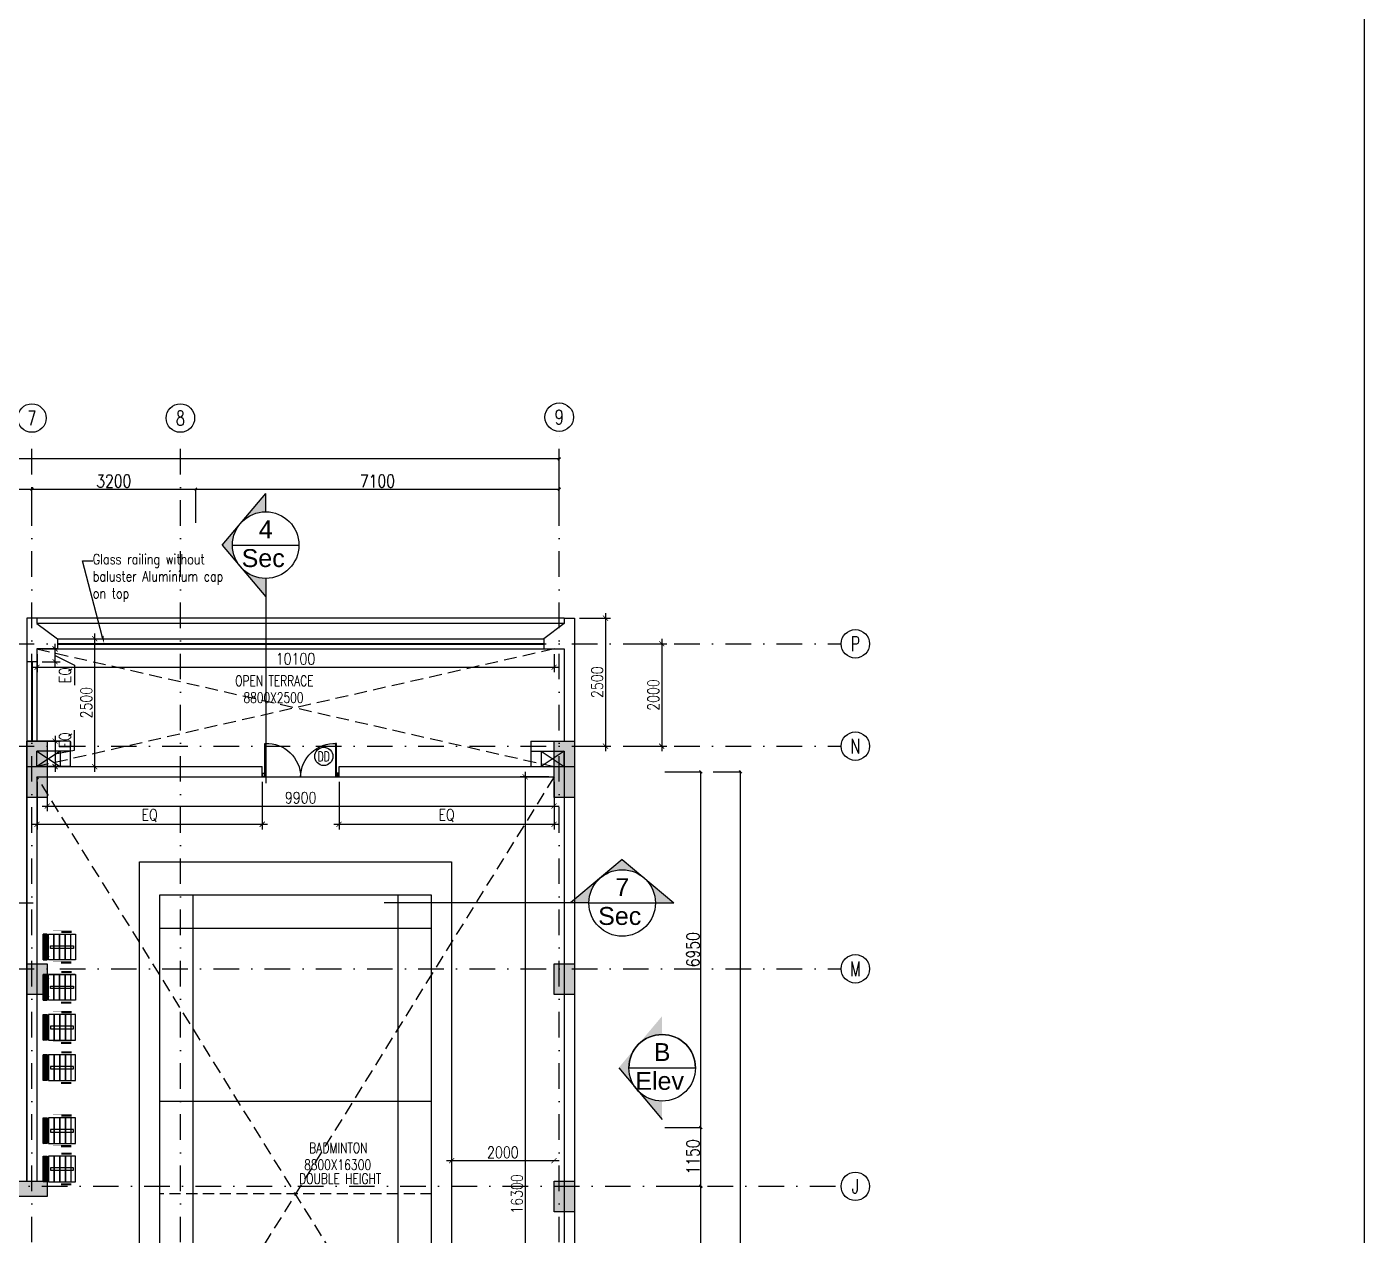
# Model space of a CAD drawing. Extents: x -32840 to 422982, y 280745 to 888746.
# Drawn here: x 238391 to 264518, y 400274 to 423889 of the extents above; entities that cross this region are included whole.
import ezdxf
from ezdxf import colors
from ezdxf.entities.mleader import LeaderData, LeaderLine
from ezdxf.enums import TextEntityAlignment as Align
from ezdxf.math import Vec2, Vec3

# ---------------------------------------------------------------- set-up
doc = ezdxf.new("R2010")
doc.units = 0
doc.header["$LTSCALE"] = 1000
doc.header["$PDMODE"] = 3
for name, pattern in [('ABOVE', [0.4, 0.2, -0.2]), ('CONTINOUS', [0]), ('DASHDOT', [1, 0.5, -0.25, 0, -0.25]), ('HIDDEN', [0.375, 0.25, -0.125]), ('HIDDEN2', [0.1875, 0.125, -0.0625])]:
    doc.linetypes.add(name, pattern=pattern)
doc.layers.get('Defpoints').update_dxf_attribs({"linetype": 'HIDDEN'})
for name, color, linetype in [('A-BALCONY', 2, 'Continuous'), ('a-dim', 3, 'Continuous'), ('A-DOOR', 1, 'Continuous'), ('A-duct', 1, 'Continuous'), ('A-Duct Above', 20, 'HIDDEN2'), ('A-Ele  2', 6, 'Continuous'), ('A-FL-Drop', 3, 'Continuous'), ('A-GRID', 31, 'DASHDOT'), ('A-GRID NO', 40, 'CONTINOUS'), ('A-Rail', 1, 'Continuous'), ('A-RD', 6, 'Continuous'), ('A-Tag LVl', 2, 'Continuous'), ('A-TAG-DW', 2, 'Continuous'), ('A-TXT', 6, 'Continuous'), ('A-WAL', 7, 'Continuous'), ('A-WALL', 7, 'CONTINOUS'), ('a-win', 1, 'Continuous'), ('FURN', 11, 'Continuous'), ('S-RCWALL', 10, 'Continuous'), ('S-RCWALL HATCH', 165, 'Continuous'), ('STR-BEAMS', 6, 'ABOVE')]:
    doc.layers.add(name, color=color, linetype=linetype)
doc.layers.add('A-Dim grid', color=3, linetype='Continuous', transparency=0.5)
doc.layers.add('A-FUR', color=33, linetype='Continuous', plot=False, transparency=0.5)
doc.styles.add('Arial', font='arial.ttf')
doc.styles.add('ROMANS', font='romans.shx', dxfattribs={"width": 0.8})
doc.dimstyles.new('A-Dim Grid', dxfattribs={"dimscale": 100, "dimtxt": 2.5, "dimasz": 0.5, "dimexe": 0, "dimexo": 0, "dimgap": 0.3, "dimtad": 1, "dimdec": 0, "dimlfac": -0.01, "dimzin": 3, "dimdsep": 46, "dimtxsty": 'ROMANS', "dimblk": 'OBLIQUE', "dimcen": 5, "dimclrd": 256, "dimclre": 8, "dimclrt": 4, "dimadec": 0, "dimazin": 0, "dimtfac": 1, "dimtdec": 0, "dimtix": 1, "dimtmove": 1, "dimatfit": 3, "dimfxl": 1, "dimfrac": 2, "dimtolj": 1, "dimtzin": 3, "dimlwd": -1, "dimarcsym": 0})
doc.dimstyles.new('dim-1', dxfattribs={"dimscale": 100, "dimtxt": 2.25, "dimasz": 1, "dimexe": 1, "dimexo": 1, "dimgap": 0.5, "dimtad": 1, "dimdec": 0, "dimzin": 3, "dimdsep": 46, "dimtxsty": 'ROMANS', "dimblk": 'ARCHTICK', "dimcen": 0.0625, "dimdle": 1, "dimclrd": 256, "dimclre": 256, "dimclrt": 6, "dimadec": 0, "dimazin": 0, "dimtfac": 1, "dimtdec": 0, "dimtix": 1, "dimtmove": 1, "dimatfit": 3, "dimfxl": 1, "dimfrac": 2, "dimtolj": 1, "dimtzin": 3, "dimarcsym": 0})

# ---------------------------------------------------------------- blocks, each defined once
blk = doc.blocks.new('A$Cd25b2c89')
for p, q in [((750, 13400), (750, 0)), ((5350, 0), (5350, 13400)), ((6100, 12650), (0, 12650)), ((0, 8780), (6100, 8780)), ((0, 4620), (6100, 4620)), ((0, 750), (6100, 750))]:
    blk.add_line(p, q)
at = {"linetype": 'HIDDEN'}
blk.add_line((6100, 6705), (0, 6705), dxfattribs=at)
for points in [[(-450, 14150), (6550, 14150), (6550, -750), (-450, -750)], [(0, 0), (6100, 0), (6100, 13400), (0, 13400)]]:
    blk.add_lwpolyline(points, close=True)
blk = doc.blocks.new('RD')
at = {"style": 'ROMANS', "width": 0.75}
for tag, p in [('RT', (10.24, 14.08)), ('SZ', (10.24, 2.74))]:
    blk.add_attdef(tag, text='', height=9, dxfattribs=at).set_placement(p, align=Align.CENTER)
blk = doc.blocks.new('1500 DOUBLE GLAZING')
for p, q in [((71, 550), (52, 550)), ((1429, 550), (1448, 550)), ((52, 102), (71, 102)), ((1448, 102), (1429, 102))]:
    blk.add_line(p, q)
at = {"color": 8}
for p, q in [((61, 102), (61, 550)), ((1438, 102), (1438, 550))]:
    blk.add_line(p, q, dxfattribs=at)
for points in [[(52, 650), (71, 650), (71, 2), (52, 2)], [(1448, 650), (1429, 650), (1429, 2), (1448, 2)], [(0, 75), (50, 75), (50, 0), (0, 0)], [(8, 67), (42, 67), (42, 8), (8, 8)], [(1500, 75), (1450, 75), (1450, 0), (1500, 0)], [(1492, 67), (1458, 67), (1458, 8), (1492, 8)]]:
    blk.add_lwpolyline(points, close=True)
for centre in [(52, 0), (1448, 0)]:
    blk.add_circle(centre, 2.5)
for centre, radius, start, end in [((92, -7), 658, 0.6017, 93.477), ((1407, -6), 657, 87.2266, 179.4782)]:
    blk.add_arc(centre, radius, start, end, dxfattribs=at)
at = {"layer": 'A-FL-Drop'}
blk.add_line((1500, 0), (0, 0), dxfattribs=at)
blk = doc.blocks.new('A$C3a6e2320')
at = {"layer": 'FURN'}
for p, q in [((570, 628), (68, 628)), ((570, 626), (68, 626)), ((570, 623), (68, 623)), ((570, 616), (68, 616)), ((570, 605), (68, 605)), ((570, 589), (68, 589)), ((570, 572), (68, 572)), ((1, 266), (38, 266)), ((570, 419), (68, 419)), ((570, 414), (68, 414)), ((570, 310), (68, 310)), ((570, 305), (68, 305)), ((637, 266), (600, 266)), ((1, 238), (38, 238)), ((1, 217), (38, 217)), ((1, 191), (38, 191)), ((1, 171), (38, 171)), ((1, 155), (38, 155)), ((1, 140), (38, 140)), ((1, 125), (38, 125)), ((1, 114), (38, 114)), ((1, 106), (38, 106)), ((1, 99), (38, 99)), ((1, 95), (38, 95)), ((1, 92), (38, 92)), ((1, 90), (38, 90)), ((570, 200), (68, 200)), ((570, 195), (68, 195)), ((637, 238), (600, 238)), ((637, 217), (600, 217)), ((637, 191), (600, 191)), ((637, 171), (600, 171)), ((637, 155), (600, 155)), ((637, 140), (600, 140)), ((637, 125), (600, 125)), ((637, 114), (600, 114)), ((637, 106), (600, 106)), ((637, 99), (600, 99)), ((637, 95), (600, 95)), ((637, 92), (600, 92)), ((637, 90), (600, 90))]:
    blk.add_line(p, q, dxfattribs=at)
for points, const_width in [([(56, 1), (68, 1), (68, 630), (56, 630)], 1), ([(582, 1), (582, 630), (570, 630), (570, 1)], 1), ([(1, 88), (38, 88), (38, 438), (1, 438)], 1.5), ([(38, 413), (56, 413), (56, 401), (38, 401)], 0.5), ([(600, 413), (582, 413), (582, 401), (600, 401)], 0.5), ([(637, 88), (600, 88), (600, 438), (637, 438)], 1.5), ([(38, 113), (56, 113), (56, 126), (38, 126)], 0.5), ([(600, 113), (582, 113), (582, 126), (600, 126)], 0.5)]:
    blk.add_lwpolyline(points, close=True, dxfattribs=dict(at, const_width=const_width))
for points in [[(570, 555), (68, 555), (68, 630), (570, 630)], [(570, 526), (68, 526), (68, 1), (570, 1)], [(344, 488), (294, 488), (294, 38), (344, 38)]]:
    blk.add_lwpolyline(points, close=True, dxfattribs=at)
for points in [[(138, 525, -0.015936), (144, 526)], [(494, 526, -0.007067), (507, 525)]]:
    blk.add_lwpolyline(points, format="xyb", dxfattribs=at)
blk.add_lwpolyline([(570, 89), (68, 89)], dxfattribs=at)
blk = doc.blocks.new('TAG-DOOR-WINOW')
blk.add_circle((0, 0), 2.37)
at = {"color": 6, "style": 'ROMANS', "width": 0.7}
blk.add_attdef('DW', text='', height=2.5, dxfattribs=at).set_placement((0, 0), align=Align.MIDDLE_CENTER)
blk = doc.blocks.new('TAG-SEC-ARROW')
h = blk.add_hatch(color=256)
h.paths.add_polyline_path([(-10.11, 0), (-6.5, 0, -0.2206), (-4.2, 4.96)])
h.paths.add_polyline_path([(0, 8.49), (-4.16, 5, -0.175251), (0, 6.5, -0.175251), (4.16, 5)])
h.paths.add_polyline_path([(4.2, 4.96, -0.2206), (6.5, 0), (10.11, 0)])
for p, q in [((0, 8.49), (-10.11, 0)), ((0, 8.49), (10.11, 0)), ((-6.5, 0), (-10.11, 0)), ((6.5, 0), (46.5, 0))]:
    blk.add_line(p, q)
blk.add_arc((0, 0), 6.5, 0, 180)
blk = doc.blocks.new('TAG-SEC')
blk.add_line((-6.5, 0), (6.5, 0))
blk.add_circle((0, 0), 6.5)
at = {"color": 6, "style": 'Arial'}
blk.add_attdef('88', text='', height=3.5, dxfattribs=at).set_placement((0, 3.08), align=Align.MIDDLE_CENTER)
at = {"color": 6, "style": 'ROMANS', "width": 0.708488}
blk.add_attdef('X8-X-8888', text='', height=1.75, dxfattribs=at).set_placement((-5.58, -2.55), (5.58, -2.55), align=Align.FIT)
blk = doc.blocks.new('A$Ce1edbb18')
at = {"layer": 'A-Tag LVl'}
h = blk.add_hatch(color=256, dxfattribs=at)
h.paths.add_polyline_path([(37112, -96), (37112, 265, -0.2206), (36615, 495)])
h.paths.add_polyline_path([(36263, 915), (36612, 499, -0.175251), (36462, 915, -0.175251), (36612, 1331)])
h.paths.add_polyline_path([(36615, 1335, -0.2206), (37112, 1565), (37112, 1926)])
blk.add_line((36263, 915), (37112, -96), dxfattribs=at)
blk.add_arc((37112, 915), 650, 0, 180, dxfattribs=at)
at = {"layer": 'A-Tag LVl', "xscale": -100.0000000000005, "yscale": 100.0000000000005, "zscale": 100, "rotation": 90}
blk.add_blockref('TAG-SEC-ARROW', (29368, 11129), dxfattribs=at)
at = {"layer": 'A-Tag LVl'}
ref = blk.add_blockref('TAG-SEC', (29368, 11129), dxfattribs=dict(at, xscale=100, yscale=100, zscale=100))
ref.add_attrib('88', '4', dxfattribs={"layer": '0', "color": 6, "height": 350, "style": 'Arial'}).set_placement((29368, 11437), align=Align.MIDDLE_CENTER)
ref.add_attrib('X8-X-8888', 'Sec', dxfattribs={"layer": '0', "color": 6, "height": 350, "rotation": 360, "style": 'Arial'}).set_placement((29319, 10875), align=Align.MIDDLE_CENTER)
at = {"layer": 'A-Tag LVl', "yscale": 100, "zscale": 100}
for p, xscale in [((20176, 4136), 100), ((36332, 4136), -100)]:
    blk.add_blockref('TAG-SEC-ARROW', p, dxfattribs=dict(at, xscale=xscale))
at = {"layer": 'A-Tag LVl'}
ref = blk.add_blockref('TAG-SEC', (36332, 4136), dxfattribs=dict(at, xscale=100, yscale=100, zscale=100))
ref.add_attrib('88', '7', dxfattribs={"layer": '0', "color": 6, "height": 350, "style": 'Arial'}).set_placement((36332, 4445), align=Align.MIDDLE_CENTER)
ref.add_attrib('X8-X-8888', 'Sec', dxfattribs={"layer": '0', "color": 6, "height": 350, "rotation": 360, "style": 'Arial'}).set_placement((36283, 3882), align=Align.MIDDLE_CENTER)
ref = blk.add_blockref('TAG-SEC', (37112, 915), dxfattribs=dict(at, xscale=100, yscale=100, zscale=100))
ref.add_attrib('88', 'B', dxfattribs={"layer": '0', "color": 6, "height": 350, "style": 'Arial'}).set_placement((37112, 1223), align=Align.MIDDLE_CENTER)
ref.add_attrib('X8-X-8888', 'Elev', dxfattribs={"layer": '0', "color": 6, "height": 350, "rotation": 360, "style": 'Arial'}).set_placement((37063, 660), align=Align.MIDDLE_CENTER)
blk = doc.blocks.new('_ArchTick')
at = {"color": 0, "linetype": 'ByBlock', "const_width": 0.15}
blk.add_lwpolyline([(-0.5, -0.5), (0.5, 0.5)], dxfattribs=at)
blk = doc.blocks.new('*D2510')
at = {"layer": 'a-dim', "lineweight": -2, "transparency": 16777216}
for p, q in [((238591, 409131), (238591, 408205)), ((242991, 409131), (242991, 408205)), ((238491, 408305), (243091, 408305))]:
    blk.add_line(p, q, dxfattribs=at)
at = {"layer": 'Defpoints', "color": 0, "transparency": 16777216}
for p in [(238591, 409231), (242991, 409231), (242991, 408305)]:
    blk.add_point(p, dxfattribs=at)
at = {"layer": 'a-dim', "lineweight": -2, "transparency": 16777216, "xscale": 100, "yscale": 100, "zscale": 100, "rotation": 180}
blk.add_blockref('_ArchTick', (238591, 408305), dxfattribs=at)
at = {"layer": 'a-dim', "lineweight": -2, "transparency": 16777216, "xscale": 100, "yscale": 100, "zscale": 100}
blk.add_blockref('_ArchTick', (242991, 408305), dxfattribs=at)
at = {"layer": 'a-dim', "color": 6, "transparency": 16777216, "insert": (240791, 408478), "char_height": 225, "attachment_point": 5, "style": 'ROMANS'}
blk.add_mtext('\\A1;EQ', dxfattribs=at)
blk = doc.blocks.new('*D2511')
at = {"layer": 'a-dim', "lineweight": -2, "transparency": 16777216}
for p, q in [((244491, 409131), (244491, 408205)), ((248691, 409131), (248691, 408205)), ((244391, 408305), (248791, 408305))]:
    blk.add_line(p, q, dxfattribs=at)
at = {"layer": 'Defpoints', "color": 0, "transparency": 16777216}
for p in [(244491, 409231), (248691, 409231), (248691, 408305)]:
    blk.add_point(p, dxfattribs=at)
at = {"layer": 'a-dim', "lineweight": -2, "transparency": 16777216, "xscale": 100, "yscale": 100, "zscale": 100, "rotation": 180}
blk.add_blockref('_ArchTick', (244491, 408305), dxfattribs=at)
at = {"layer": 'a-dim', "lineweight": -2, "transparency": 16777216, "xscale": 100, "yscale": 100, "zscale": 100}
blk.add_blockref('_ArchTick', (248691, 408305), dxfattribs=at)
at = {"layer": 'a-dim', "color": 6, "transparency": 16777216, "insert": (246591, 408478), "char_height": 225, "attachment_point": 5, "style": 'ROMANS'}
blk.add_mtext('\\A1;EQ', dxfattribs=at)
blk = doc.blocks.new('*D2512')
at = {"layer": 'a-dim', "lineweight": -2, "transparency": 16777216}
for p, q in [((239716, 412031), (239716, 409331)), ((239091, 411931), (239816, 411931)), ((238691, 409431), (239816, 409431))]:
    blk.add_line(p, q, dxfattribs=at)
at = {"layer": 'Defpoints', "color": 0, "transparency": 16777216}
for p in [(238991, 411931), (238591, 409431), (239716, 409431)]:
    blk.add_point(p, dxfattribs=at)
at = {"layer": 'a-dim', "lineweight": -2, "transparency": 16777216, "xscale": 100, "yscale": 100, "zscale": 100}
for p, rotation in [((239716, 411931), 90), ((239716, 409431), 270)]:
    blk.add_blockref('_ArchTick', p, dxfattribs=dict(at, rotation=rotation))
at = {"layer": 'a-dim', "color": 6, "transparency": 16777216, "insert": (239553, 410681), "char_height": 225, "attachment_point": 5, "rotation": 90, "style": 'ROMANS'}
blk.add_mtext('\\A1;2500', dxfattribs=at)
blk = doc.blocks.new('*D2513')
at = {"layer": 'a-dim', "lineweight": -2, "transparency": 16777216}
for p, q in [((238591, 411631), (238591, 411274)), ((248691, 411631), (248691, 411274)), ((238491, 411374), (248791, 411374))]:
    blk.add_line(p, q, dxfattribs=at)
at = {"layer": 'Defpoints', "color": 0, "transparency": 16777216}
for p in [(238591, 411731), (248691, 411731), (248691, 411374)]:
    blk.add_point(p, dxfattribs=at)
at = {"layer": 'a-dim', "lineweight": -2, "transparency": 16777216, "xscale": 100, "yscale": 100, "zscale": 100, "rotation": 180}
blk.add_blockref('_ArchTick', (238591, 411374), dxfattribs=at)
at = {"layer": 'a-dim', "lineweight": -2, "transparency": 16777216, "xscale": 100, "yscale": 100, "zscale": 100}
blk.add_blockref('_ArchTick', (248691, 411374), dxfattribs=at)
at = {"layer": 'a-dim', "color": 6, "transparency": 16777216, "insert": (243641, 411537), "char_height": 225, "attachment_point": 5, "style": 'ROMANS'}
blk.add_mtext('\\A1;10100', dxfattribs=at)
blk = doc.blocks.new('*D2514')
at = {"layer": 'a-dim', "lineweight": -2, "transparency": 16777216}
for p, q in [((248591, 409231), (248027, 409231)), ((248127, 409331), (248127, 392831)), ((248591, 392931), (248027, 392931))]:
    blk.add_line(p, q, dxfattribs=at)
at = {"layer": 'Defpoints', "color": 0, "transparency": 16777216}
for p in [(248691, 409231), (248127, 392931), (248691, 392931)]:
    blk.add_point(p, dxfattribs=at)
at = {"layer": 'a-dim', "lineweight": -2, "transparency": 16777216, "xscale": 100, "yscale": 100, "zscale": 100}
for p, rotation in [((248127, 409231), 90), ((248127, 392931), 270)]:
    blk.add_blockref('_ArchTick', p, dxfattribs=dict(at, rotation=rotation))
at = {"layer": 'a-dim', "color": 6, "transparency": 16777216, "insert": (247965, 401081), "char_height": 225, "attachment_point": 5, "rotation": 90, "style": 'ROMANS'}
blk.add_mtext('\\A1;16300', dxfattribs=at)
blk = doc.blocks.new('*D2518')
at = {"layer": 'a-dim', "lineweight": -2, "transparency": 16777216}
for p, q in [((238945, 411381), (238945, 411831)), ((238691, 411731), (239045, 411731)), ((238945, 411606), (239322, 411413)), ((238691, 411481), (239045, 411481)), ((239322, 411413), (239322, 411022))]:
    blk.add_line(p, q, dxfattribs=at)
at = {"layer": 'Defpoints', "color": 0, "transparency": 16777216}
for p in [(238591, 411731), (238945, 411731), (238591, 411481)]:
    blk.add_point(p, dxfattribs=at)
at = {"layer": 'a-dim', "lineweight": -2, "transparency": 16777216, "xscale": 100, "yscale": 100, "zscale": 100}
for p, rotation in [((238945, 411731), 90), ((238945, 411481), 270)]:
    blk.add_blockref('_ArchTick', p, dxfattribs=dict(at, rotation=rotation))
at = {"layer": 'a-dim', "color": 6, "transparency": 16777216, "insert": (239149, 411217), "char_height": 225, "attachment_point": 5, "rotation": 90, "style": 'ROMANS'}
blk.add_mtext('\\A1;EQ', dxfattribs=at)
blk = doc.blocks.new('*D2519')
at = {"layer": 'a-dim', "lineweight": -2, "transparency": 16777216}
for p, q in [((238945, 410031), (238945, 409331)), ((239322, 409750), (239322, 410141)), ((238691, 409931), (239045, 409931)), ((238945, 409681), (239322, 409750)), ((238691, 409431), (239045, 409431))]:
    blk.add_line(p, q, dxfattribs=at)
at = {"layer": 'Defpoints', "color": 0, "transparency": 16777216}
for p in [(238591, 409931), (238591, 409431), (238945, 409431)]:
    blk.add_point(p, dxfattribs=at)
at = {"layer": 'a-dim', "lineweight": -2, "transparency": 16777216, "xscale": 100, "yscale": 100, "zscale": 100}
for p, rotation in [((238945, 409931), 90), ((238945, 409431), 270)]:
    blk.add_blockref('_ArchTick', p, dxfattribs=dict(at, rotation=rotation))
at = {"layer": 'a-dim', "color": 6, "transparency": 16777216, "insert": (239149, 409945), "char_height": 225, "attachment_point": 5, "rotation": 90, "style": 'ROMANS'}
blk.add_mtext('\\A1;EQ', dxfattribs=at)
blk = doc.blocks.new('_Oblique')
at = {"color": 0, "linetype": 'ByBlock', "lineweight": -2}
blk.add_line((-0.5, -0.5), (0.5, 0.5), dxfattribs=at)
at = {"color": 0, "linetype": 'ByBlock'}
blk.add_line((-0.5, -0.5), (0.5, 0.5), dxfattribs=at)
blk = doc.blocks.new('*D2692')
at = {"layer": 'A-Dim grid', "color": 8, "lineweight": -2, "transparency": 16777216}
for p, q in [((250856, 401231), (251560, 401231)), ((250856, 395431), (251560, 395431))]:
    blk.add_line(p, q, dxfattribs=at)
at = {"layer": 'A-Dim grid', "transparency": 16777216}
blk.add_line((251560, 395431), (251560, 401231), dxfattribs=at)
at = {"layer": 'Defpoints', "color": 0, "transparency": 16777216}
for p in [(250856, 401231), (251560, 401231), (250856, 395431)]:
    blk.add_point(p, dxfattribs=at)
at = {"layer": 'A-Dim grid', "transparency": 16777216, "xscale": 50, "yscale": 50, "zscale": 50}
for p, rotation in [((251560, 401231), 90), ((251560, 395431), 270)]:
    blk.add_blockref('_Oblique', p, dxfattribs=dict(at, rotation=rotation))
at = {"layer": 'A-Dim grid', "color": 4, "transparency": 16777216, "insert": (251405, 398331), "char_height": 250, "attachment_point": 5, "rotation": 90, "style": 'ROMANS'}
blk.add_mtext('\\A1;5800', dxfattribs=at)
blk = doc.blocks.new('*D2693')
at = {"layer": 'A-Dim grid', "color": 8, "lineweight": -2, "transparency": 16777216}
for p, q in [((250856, 409331), (251560, 409331)), ((250856, 402381), (251560, 402381))]:
    blk.add_line(p, q, dxfattribs=at)
at = {"layer": 'A-Dim grid', "transparency": 16777216}
blk.add_line((251560, 402381), (251560, 409331), dxfattribs=at)
at = {"layer": 'Defpoints', "color": 0, "transparency": 16777216}
for p in [(250856, 409331), (251560, 409331), (250856, 402381)]:
    blk.add_point(p, dxfattribs=at)
at = {"layer": 'A-Dim grid', "transparency": 16777216, "xscale": 50, "yscale": 50, "zscale": 50}
for p, rotation in [((251560, 409331), 90), ((251560, 402381), 270)]:
    blk.add_blockref('_Oblique', p, dxfattribs=dict(at, rotation=rotation))
at = {"layer": 'A-Dim grid', "color": 4, "transparency": 16777216, "insert": (251405, 405856), "char_height": 250, "attachment_point": 5, "rotation": 90, "style": 'ROMANS'}
blk.add_mtext('\\A1;6950', dxfattribs=at)
blk = doc.blocks.new('*D2694')
at = {"layer": 'A-Dim grid', "color": 8, "lineweight": -2, "transparency": 16777216}
for p, q in [((251798, 409331), (252336, 409331)), ((251567, 388731), (252336, 388731))]:
    blk.add_line(p, q, dxfattribs=at)
at = {"layer": 'A-Dim grid', "transparency": 16777216}
blk.add_line((252336, 388731), (252336, 409331), dxfattribs=at)
at = {"layer": 'Defpoints', "color": 0, "transparency": 16777216}
for p in [(251798, 409331), (252336, 409331), (251567, 388731)]:
    blk.add_point(p, dxfattribs=at)
at = {"layer": 'A-Dim grid', "transparency": 16777216, "xscale": 50, "yscale": 50, "zscale": 50}
for p, rotation in [((252336, 409331), 90), ((252336, 388731), 270)]:
    blk.add_blockref('_Oblique', p, dxfattribs=dict(at, rotation=rotation))
at = {"layer": 'A-Dim grid', "color": 4, "transparency": 16777216, "insert": (252181, 399031), "char_height": 250, "attachment_point": 5, "rotation": 90, "style": 'ROMANS'}
blk.add_mtext('\\A1;20600', dxfattribs=at)
blk = doc.blocks.new('*D2705')
at = {"layer": 'A-Dim grid', "color": 8, "lineweight": -2, "transparency": 16777216}
for p, q in [((232491, 414192), (232491, 414856)), ((238491, 414192), (238491, 414856))]:
    blk.add_line(p, q, dxfattribs=at)
at = {"layer": 'A-Dim grid', "transparency": 16777216}
blk.add_line((232491, 414856), (238491, 414856), dxfattribs=at)
at = {"layer": 'Defpoints', "color": 0, "transparency": 16777216}
for p in [(238491, 414856), (232491, 414192), (238491, 414192)]:
    blk.add_point(p, dxfattribs=at)
at = {"layer": 'A-Dim grid', "transparency": 16777216, "xscale": 50, "yscale": 50, "zscale": 50, "rotation": 180}
blk.add_blockref('_Oblique', (232491, 414856), dxfattribs=at)
at = {"layer": 'A-Dim grid', "transparency": 16777216, "xscale": 50, "yscale": 50, "zscale": 50}
blk.add_blockref('_Oblique', (238491, 414856), dxfattribs=at)
at = {"layer": 'A-Dim grid', "color": 4, "transparency": 16777216, "insert": (235491, 415011), "char_height": 250, "attachment_point": 5, "style": 'ROMANS'}
blk.add_mtext('\\A1;6000', dxfattribs=at)
blk = doc.blocks.new('*D2706')
at = {"layer": 'A-Dim grid', "color": 8, "lineweight": -2, "transparency": 16777216}
for p, q in [((238491, 414192), (238491, 414856)), ((241691, 414192), (241691, 414856))]:
    blk.add_line(p, q, dxfattribs=at)
at = {"layer": 'A-Dim grid', "transparency": 16777216}
blk.add_line((238491, 414856), (241691, 414856), dxfattribs=at)
at = {"layer": 'Defpoints', "color": 0, "transparency": 16777216}
for p in [(241691, 414856), (238491, 414192), (241691, 414192)]:
    blk.add_point(p, dxfattribs=at)
at = {"layer": 'A-Dim grid', "transparency": 16777216, "xscale": 50, "yscale": 50, "zscale": 50, "rotation": 180}
blk.add_blockref('_Oblique', (238491, 414856), dxfattribs=at)
at = {"layer": 'A-Dim grid', "transparency": 16777216, "xscale": 50, "yscale": 50, "zscale": 50}
blk.add_blockref('_Oblique', (241691, 414856), dxfattribs=at)
at = {"layer": 'A-Dim grid', "color": 4, "transparency": 16777216, "insert": (240091, 415011), "char_height": 250, "attachment_point": 5, "style": 'ROMANS'}
blk.add_mtext('\\A1;3200', dxfattribs=at)
blk = doc.blocks.new('*D2707')
at = {"layer": 'A-Dim grid', "color": 8, "lineweight": -2, "transparency": 16777216}
for p, q in [((213791, 414784), (213791, 415449)), ((248791, 414784), (248791, 415449))]:
    blk.add_line(p, q, dxfattribs=at)
at = {"layer": 'A-Dim grid', "transparency": 16777216}
blk.add_line((213791, 415449), (248791, 415449), dxfattribs=at)
at = {"layer": 'Defpoints', "color": 0, "transparency": 16777216}
for p in [(248791, 415449), (213791, 414784), (248791, 414784)]:
    blk.add_point(p, dxfattribs=at)
at = {"layer": 'A-Dim grid', "transparency": 16777216, "xscale": 50, "yscale": 50, "zscale": 50, "rotation": 180}
blk.add_blockref('_Oblique', (213791, 415449), dxfattribs=at)
at = {"layer": 'A-Dim grid', "transparency": 16777216, "xscale": 50, "yscale": 50, "zscale": 50}
blk.add_blockref('_Oblique', (248791, 415449), dxfattribs=at)
at = {"layer": 'A-Dim grid', "color": 4, "transparency": 16777216, "insert": (231291, 415604), "char_height": 250, "attachment_point": 5, "style": 'ROMANS'}
blk.add_mtext('\\A1;35000', dxfattribs=at)
blk = doc.blocks.new('*D2576')
at = {"layer": 'A-Dim grid', "color": 8, "lineweight": -2, "transparency": 16777216}
for p, q in [((241691, 414192), (241691, 414856)), ((248791, 414191), (248791, 414856))]:
    blk.add_line(p, q, dxfattribs=at)
at = {"layer": 'A-Dim grid', "transparency": 16777216}
blk.add_line((241691, 414856), (248791, 414856), dxfattribs=at)
at = {"layer": 'Defpoints', "color": 0, "transparency": 16777216}
for p in [(248791, 414856), (241691, 414192), (248791, 414191)]:
    blk.add_point(p, dxfattribs=at)
at = {"layer": 'A-Dim grid', "transparency": 16777216, "xscale": 50, "yscale": 50, "zscale": 50, "rotation": 180}
blk.add_blockref('_Oblique', (241691, 414856), dxfattribs=at)
at = {"layer": 'A-Dim grid', "transparency": 16777216, "xscale": 50, "yscale": 50, "zscale": 50}
blk.add_blockref('_Oblique', (248791, 414856), dxfattribs=at)
at = {"layer": 'A-Dim grid', "color": 4, "transparency": 16777216, "insert": (245241, 415011), "char_height": 250, "attachment_point": 5, "style": 'ROMANS'}
blk.add_mtext('\\A1;7100', dxfattribs=at)
blk = doc.blocks.new('*D2577')
at = {"layer": 'A-Dim grid', "color": 8, "lineweight": -2, "transparency": 16777216}
for p, q in [((250856, 402381), (251560, 402381)), ((250856, 401231), (251560, 401231))]:
    blk.add_line(p, q, dxfattribs=at)
at = {"layer": 'A-Dim grid', "transparency": 16777216}
blk.add_line((251560, 401231), (251560, 402381), dxfattribs=at)
at = {"layer": 'Defpoints', "color": 0, "transparency": 16777216}
for p in [(250856, 402381), (251560, 402381), (250856, 401231)]:
    blk.add_point(p, dxfattribs=at)
at = {"layer": 'A-Dim grid', "transparency": 16777216, "xscale": 50, "yscale": 50, "zscale": 50}
for p, rotation in [((251560, 402381), 90), ((251560, 401231), 270)]:
    blk.add_blockref('_Oblique', p, dxfattribs=dict(at, rotation=rotation))
at = {"layer": 'A-Dim grid', "color": 4, "transparency": 16777216, "insert": (251405, 401806), "char_height": 250, "attachment_point": 5, "rotation": 90, "style": 'ROMANS'}
blk.add_mtext('\\A1;1150', dxfattribs=at)
blk = doc.blocks.new('*D2728')
at = {"layer": 'a-dim', "lineweight": -2, "transparency": 16777216}
blk.add_line((248791, 401731), (246591, 401731), dxfattribs=at)
at = {"layer": 'Defpoints', "color": 0, "transparency": 16777216}
for p in [(246691, 401731), (246691, 401731), (248691, 401731)]:
    blk.add_point(p, dxfattribs=at)
at = {"layer": 'a-dim', "lineweight": -2, "transparency": 16777216, "xscale": 100, "yscale": 100, "zscale": 100}
for p, rotation in [((246691, 401731), 179.9999999999316), ((248691, 401731), 359.9999999999316)]:
    blk.add_blockref('_ArchTick', p, dxfattribs=dict(at, rotation=rotation))
at = {"layer": 'a-dim', "color": 6, "transparency": 16777216, "insert": (247691, 401894), "char_height": 225, "attachment_point": 5, "style": 'ROMANS'}
blk.add_mtext('\\A1;2000', dxfattribs=at)
blk = doc.blocks.new('*D2714')
at = {"layer": 'a-dim', "lineweight": -2, "transparency": 16777216}
for p, q in [((238791, 409006), (238791, 408561)), ((248691, 409006), (248691, 408561)), ((238691, 408661), (248791, 408661))]:
    blk.add_line(p, q, dxfattribs=at)
at = {"layer": 'Defpoints', "color": 0, "transparency": 16777216}
for p in [(238791, 409106), (248691, 409106), (248691, 408661)]:
    blk.add_point(p, dxfattribs=at)
at = {"layer": 'a-dim', "lineweight": -2, "transparency": 16777216, "xscale": 100, "yscale": 100, "zscale": 100, "rotation": 180}
blk.add_blockref('_ArchTick', (238791, 408661), dxfattribs=at)
at = {"layer": 'a-dim', "lineweight": -2, "transparency": 16777216, "xscale": 100, "yscale": 100, "zscale": 100}
blk.add_blockref('_ArchTick', (248691, 408661), dxfattribs=at)
at = {"layer": 'a-dim', "color": 6, "transparency": 16777216, "insert": (243741, 408823), "char_height": 225, "attachment_point": 5, "style": 'ROMANS'}
blk.add_mtext('\\A1;9900', dxfattribs=at)
blk = doc.blocks.new('Tag-Stair-No')
blk.add_circle((0, 0), 1.37)
at = {"color": 6, "style": 'ROMANS', "width": 0.7}
blk.add_attdef('SN', text='', height=1.4, dxfattribs=at).set_placement((0, 0), align=Align.MIDDLE)
blk = doc.blocks.new('GR')
at = {"layer": 'A-GRID'}
for p, q in [((241068, 436985), (241068, 465812)), ((243969, 436985), (243969, 465812)), ((251369, 436985), (251369, 465830)), ((213612, 461680), (256876, 461680)), ((213612, 459680), (256876, 459680)), ((213612, 455330), (256876, 455330)), ((214260, 451080), (256876, 451080))]:
    blk.add_line(p, q, dxfattribs=at)
at = {"layer": 'A-GRID NO', "xscale": 203.2, "yscale": 203.2, "zscale": 203.2}
for p, values in [((251369, 466109), {'SN': '9'}), ((241068, 466091), {'SN': '7'}), ((243969, 466091), {'SN': '8'}), ((257154, 461680), {'SN': 'P'}), ((257154, 459680), {'SN': 'N'}), ((257154, 455330), {'SN': 'M'}), ((257154, 451080), {'SN': 'J'})]:
    blk.add_blockref('Tag-Stair-No', p, dxfattribs=at).add_auto_attribs(values)
blk = doc.blocks.new('A$C18a4869f')
at = {"layer": 'S-RCWALL HATCH'}
for points in [[(24700, 7300), (25100, 7300), (25100, 6200), (24700, 6200)], [(35000, 7300), (35400, 7300), (35400, 6200), (35000, 6200)], [(24700, 2350), (25100, 2350), (25100, 2950), (24700, 2950)], [(35000, 2350), (35400, 2350), (35400, 2950), (35000, 2950)], [(24500, -1300), (24500, -1600), (25100, -1600), (25100, -1300)], [(35000, -1900), (35400, -1900), (35400, -1300), (35000, -1300)]]:
    blk.add_hatch(color=253, dxfattribs=at).paths.add_polyline_path(points)
at = {"layer": 'S-RCWALL'}
for points in [[(24700, 7300), (25100, 7300), (25100, 6200), (24700, 6200)], [(35000, 7300), (35400, 7300), (35400, 6200), (35000, 6200)], [(24700, 2950), (25100, 2950), (25100, 2350), (24700, 2350)], [(35000, 2950), (35400, 2950), (35400, 2350), (35000, 2350)], [(25100, -1300), (25100, -1600), (24500, -1600), (24500, -1300)], [(35000, -1300), (35400, -1300), (35400, -1900), (35000, -1900)]]:
    blk.add_lwpolyline(points, close=True, dxfattribs=at)
blk = doc.blocks.new('*D2732')
at = {"layer": 'A-Dim grid', "lineweight": -2, "transparency": 16777216}
for p, q in [((249191, 412331), (249796, 412331)), ((249696, 412431), (249696, 409731)), ((249191, 409831), (249796, 409831))]:
    blk.add_line(p, q, dxfattribs=at)
at = {"layer": 'Defpoints', "color": 0, "transparency": 16777216}
for p in [(249091, 412331), (249091, 409831), (249696, 409831)]:
    blk.add_point(p, dxfattribs=at)
at = {"layer": 'A-Dim grid', "lineweight": -2, "transparency": 16777216, "xscale": 100, "yscale": 100, "zscale": 100}
for p, rotation in [((249696, 412331), 90), ((249696, 409831), 270)]:
    blk.add_blockref('_ArchTick', p, dxfattribs=dict(at, rotation=rotation))
at = {"layer": 'A-Dim grid', "color": 6, "transparency": 16777216, "insert": (249533, 411081), "char_height": 225, "attachment_point": 5, "rotation": 90, "style": 'ROMANS'}
blk.add_mtext('\\A1;2500', dxfattribs=at)
blk = doc.blocks.new('*D2733')
at = {"layer": 'A-Dim grid', "lineweight": -2, "transparency": 16777216}
for p, q in [((250248, 411831), (250894, 411831)), ((250794, 411931), (250794, 409731)), ((250248, 409831), (250894, 409831))]:
    blk.add_line(p, q, dxfattribs=at)
at = {"layer": 'Defpoints', "color": 0, "transparency": 16777216}
for p in [(250148, 411831), (250148, 409831), (250794, 409831)]:
    blk.add_point(p, dxfattribs=at)
at = {"layer": 'A-Dim grid', "lineweight": -2, "transparency": 16777216, "xscale": 100, "yscale": 100, "zscale": 100}
for p, rotation in [((250794, 411831), 90), ((250794, 409831), 270)]:
    blk.add_blockref('_ArchTick', p, dxfattribs=dict(at, rotation=rotation))
at = {"layer": 'A-Dim grid', "color": 6, "transparency": 16777216, "insert": (250632, 410831), "char_height": 225, "attachment_point": 5, "rotation": 90, "style": 'ROMANS'}
blk.add_mtext('\\A1;2000', dxfattribs=at)

msp = doc.modelspace()

# ---------------------------------------------------------------- linework, layer by layer
msp.add_lwpolyline([(195156.7, 475642.7), (264517.8, 475642.7), (264517.8, 280745.5), (195156.7, 280745.5)], close=True)
at = {"layer": 'A-BALCONY'}
for p, q in [((238990.6, 411931.2), (248490.6, 411931)), ((238990.6, 411731.2), (248690.6, 411731)), ((238390.6, 411481.2), (238390.6, 409931.2)), ((238590.6, 411481.2), (238590.6, 409931.2))]:
    msp.add_line(p, q, dxfattribs=at)
at = {"layer": 'A-duct', "ltscale": 2}
for p, q in [((239040.6, 409731.2), (238590.6, 409431.2)), ((238590.6, 409731.2), (239040.6, 409431.2)), ((239040.6, 409731.2), (239040.6, 409431.2)), ((239240.6, 409731.2), (239240.6, 409431.2)), ((248240.6, 409731), (248240.6, 409431)), ((248440.6, 409731), (248440.6, 409431)), ((248440.6, 409731), (248890.6, 409431)), ((248890.6, 409731), (248440.6, 409431))]:
    msp.add_line(p, q, dxfattribs=at)
at = {"layer": 'A-Duct Above', "ltscale": 2}
for p, q in [((238590.6, 411731.2), (248690.6, 409431)), ((248690.6, 411731), (238590.6, 409431.2)), ((248690.6, 392931), (238590.6, 409231.2)), ((248690.6, 409231), (238590.6, 392931.2))]:
    msp.add_line(p, q, dxfattribs=at)
at = {"layer": 'A-Ele  2'}
for p, q in [((248890.6, 412331), (238590.6, 412331.2)), ((248890.6, 412231), (238590.6, 412231.2))]:
    msp.add_line(p, q, dxfattribs=at)
at = {"layer": 'A-Rail'}
for p, q in [((238990.6, 411837.2), (248490.6, 411837)), ((238990.6, 411825.2), (248490.6, 411825)), ((238484.6, 411481.2), (238484.6, 409931.2)), ((238496.6, 411481.2), (238496.6, 409931.2))]:
    msp.add_line(p, q, dxfattribs=at)
at = {"layer": 'A-WALL'}
for p, q in [((238390.6, 412331.2), (238390.6, 411481.2)), ((238590.6, 412331.2), (238390.6, 412331.2)), ((238590.6, 412331.2), (238590.6, 412231.2)), ((248890.6, 412331), (249090.6, 412331)), ((248890.6, 412331), (248890.6, 412231)), ((249090.6, 412331), (249090.6, 409431)), ((238590.6, 412231.2), (238990.6, 411931.2)), ((248890.6, 412231), (248490.6, 411931)), ((238990.6, 411931.2), (238990.6, 411731.2)), ((248490.6, 411931), (248490.6, 411731)), ((238590.6, 411731.2), (238590.6, 411481.2)), ((238990.6, 411731.2), (238590.6, 411731.2)), ((248490.6, 411731), (248890.6, 411731)), ((248890.6, 411731), (248890.6, 409931)), ((238590.6, 411481.2), (238390.6, 411481.2)), ((238390.6, 409931.2), (238390.6, 401331.2)), ((238590.6, 409931.2), (238390.6, 409931.2)), ((239240.6, 409931.2), (238590.6, 409931.2)), ((238590.6, 409431.2), (238590.6, 409731.2)), ((239240.6, 409731.2), (238590.6, 409731.2)), ((239240.6, 409931.2), (239240.6, 409731.2)), ((248240.6, 409931), (248240.6, 409731)), ((248240.6, 409931), (248890.6, 409931)), ((248240.6, 409731), (248890.6, 409731)), ((248890.6, 409731), (248890.6, 409431)), ((248890.6, 409431), (248890.6, 409731)), ((238590.6, 409431.2), (242990.6, 409431.2)), ((239240.6, 409431.2), (238590.6, 409431.2)), ((242990.6, 409231.2), (242990.6, 409431.2)), ((244490.6, 409431.2), (248690.6, 409431)), ((244490.6, 409231.2), (244490.6, 409431.2)), ((248240.6, 409431), (248890.6, 409431)), ((238590.6, 409231.2), (238590.6, 401331.2)), ((238590.6, 409231.2), (242990.6, 409231.2)), ((244490.6, 409231.2), (248690.6, 409231)), ((248890.6, 409231), (248890.6, 392931)), ((235290.6, 401331.2), (238390.6, 401331.2))]:
    msp.add_line(p, q, dxfattribs=at)
at = {"layer": 'A-WALL', "flags": 128}
for points in [[(213690.6, 402631.2), (222890.6, 402631.2), (222890.6, 401331.2), (238390.6, 401331.2), (238390.6, 409431.2), (242990.6, 409431.2)], [(244490.6, 409431.2), (249090.6, 409431), (249090.6, 392731), (243290.6, 392731.2), (243290.6, 392731.2), (241590.6, 392731.2), (241590.6, 392731.2), (238590.6, 392731.2), (238590.6, 389431.2), (238690.6, 389431.2), (238690.6, 388431.2), (237990.6, 388431.2), (237990.6, 388831.2), (226490.6, 388831.2), (226490.6, 388431.2), (225790.6, 388431.2), (225790.6, 389431.2), (219790.6, 389431.2), (219790.6, 389431.2), (218590.6, 389431.2), (218590.6, 389431.2), (213690.6, 389431.2), (213690.6, 402631.2)]]:
    msp.add_lwpolyline(points, dxfattribs=at)
at = {"layer": 'a-win'}
for p, q in [((238390.6, 409431.2), (238390.6, 409231.2)), ((248890.6, 409431), (248890.6, 409231))]:
    msp.add_line(p, q, dxfattribs=at)

# ---------------------------------------------------------------- block references
msp.add_blockref('A$Ce1edbb18', (213690.6, 402631.2))
at = {"layer": 'A-DOOR', "xscale": -1}
msp.add_blockref('1500 DOUBLE GLAZING', (244490.6, 409231.2), dxfattribs=at)
at = {"layer": 'A-FUR', "xscale": 0.8714285714285637, "yscale": 0.8714285714285637, "zscale": 0.8714285714285637}
msp.add_blockref('A$Cd25b2c89', (240982.8, 395242.6), dxfattribs=at)
at = {"layer": 'A-GRID NO'}
msp.add_blockref('GR', (-2577.2, -49849.1), dxfattribs=at)
at = {"layer": 'A-RD'}
ref = msp.add_blockref('RD', (242870.9, 410597.7), dxfattribs=dict(at, xscale=29.00000000000003, yscale=29.00000000000003, zscale=29.00000000000003, rotation=2.625499817554555e-06))
ref.add_attrib('RT', 'OPEN TERRACE', dxfattribs={"height": 203, "rotation": 360, "style": 'ROMANS', "oblique": 0, "width": 0.75}).set_placement((243226, 411005.9), align=Align.CENTER)
ref.add_attrib('SZ', '8800X2500', dxfattribs={"height": 203, "rotation": 360, "style": 'ROMANS', "oblique": 0, "width": 0.75}).set_placement((243211.5, 410677.2), align=Align.CENTER)
ref = msp.add_blockref('RD', (244122.7, 401470.6), dxfattribs=dict(at, xscale=29.00000000000003, yscale=29.00000000000003, zscale=29.00000000000003, rotation=2.625499817554555e-06))
ref.add_attrib('RT', 'BADMINTON', dxfattribs={"height": 203, "rotation": 360, "style": 'ROMANS', "oblique": 0, "width": 0.75}).set_placement((244477.8, 401878.8), align=Align.CENTER)
ref.add_attrib('SZ', '8800X16300', dxfattribs={"height": 203, "rotation": 360, "style": 'ROMANS', "oblique": 0, "width": 0.75}).set_placement((244463.3, 401550.1), align=Align.CENTER)
ref = msp.add_blockref('RD', (244158.3, 400870.3), dxfattribs=dict(at, xscale=29.00000000000005, yscale=29.00000000000005, zscale=29.00000000000005, rotation=2.625499817554554e-06))
ref.add_attrib('RT', 'DOUBLE HEIGHT', dxfattribs={"height": 203, "rotation": 360, "style": 'ROMANS', "oblique": 0, "width": 0.75}).set_placement((244513.4, 401278.4), align=Align.CENTER)
at = {"layer": 'A-TAG-DW'}
ref = msp.add_blockref('TAG-DOOR-WINOW', (244193.4, 409630.7), dxfattribs=dict(at, xscale=75, yscale=75, zscale=75, rotation=334.3000000001243))
ref.add_attrib('DW', 'DD', dxfattribs={"layer": '0', "color": 6, "height": 187.5, "style": 'ROMANS', "width": 0.7}).set_placement((244193.4, 409630.7), align=Align.MIDDLE_CENTER)
at = {"layer": 'A-WAL', "xscale": -1, "rotation": 90}
for p in [(239341.3, 406223.5), (239341.3, 405438.5)]:
    msp.add_blockref('A$C3a6e2320', p, dxfattribs=at)
at = {"layer": 'A-WAL', "rotation": 90.00000000000001}
for p in [(239341.3, 404015.4), (239341.3, 403230.4), (239341.3, 401996.3), (239341.3, 401250.2)]:
    msp.add_blockref('A$C3a6e2320', p, dxfattribs=at)
at = {"layer": 'STR-BEAMS'}
msp.add_blockref('A$C18a4869f', (213690.6, 402631.2), dxfattribs=at)

# ---------------------------------------------------------------- dimensions: what is measured, and where the dimension line sits
at = {"layer": 'a-dim'}
for base, p1, p2, picture, middle in [((239716, 409431.2), (238990.6, 411931.2), (238590.6, 409431.2), '*D2512', (239553.5, 410681.2)), ((248127, 392931), (248690.6, 409231), (248690.6, 392931), '*D2514', (247964.5, 401081))]:
    dim = msp.add_linear_dim(base=base, p1=p1, p2=p2, angle=90, dimstyle='dim-1', dxfattribs=at)
    dim.commit()
    dim.dimension.update_dxf_attribs({"geometry": picture, "text_midpoint": middle})
for base, p1, p2, angle, picture, middle in [((238945.4, 411731.2), (238590.6, 411481.2), (238590.6, 411731.2), 90, '*D2518', (239322.5, 411362.9)), ((238945.4, 409431.2), (238590.6, 409931.2), (238590.6, 409431.2), 270, '*D2519', (239322.5, 409799.5))]:
    dim = msp.add_linear_dim(base=base, p1=p1, p2=p2, angle=angle, text='EQ', dimstyle='dim-1', dxfattribs=at)
    dim.commit()
    dim.dimension.update_dxf_attribs({"geometry": picture, "text_midpoint": middle, "dimtype": 160})
dim = msp.add_linear_dim(base=(248690.6, 411374.1), p1=(238590.6, 411731.2), p2=(248690.6, 411731), dimstyle='dim-1', dxfattribs=at)
dim.commit()
dim.dimension.update_dxf_attribs({"geometry": '*D2513', "text_midpoint": (243640.6, 411536.6)})
for base, p1, p2, picture, middle in [((242990.6, 408305.1), (238590.6, 409231.2), (242990.6, 409231.2), '*D2510', (240790.6, 408478.3)), ((248690.6, 408304.9), (244490.6, 409231.2), (248690.6, 409231), '*D2511', (246590.6, 408478.1))]:
    dim = msp.add_linear_dim(base=base, p1=p1, p2=p2, text='EQ', dimstyle='dim-1', dxfattribs=at)
    dim.commit()
    dim.dimension.update_dxf_attribs({"geometry": picture, "text_midpoint": middle})
for p1, p2, distance, picture, middle in [((238790.6, 409105.6), (248690.6, 409105.6), -444.8, '*D2714', (243740.6, 408823.3)), ((248690.6, 401731), (246690.6, 401731), 0, '*D2728', (247690.6, 401893.5))]:
    dim = msp.add_aligned_dim(p1=p1, p2=p2, distance=distance, dimstyle='dim-1', dxfattribs=at)
    dim.commit()
    dim.dimension.update_dxf_attribs({"geometry": picture, "text_midpoint": middle})
at = {"layer": 'A-Dim grid'}
for base, p1, p2, picture, middle in [((248790.8, 415448.6), (213790.6, 414784.3), (248790.8, 414784.1), '*D2707', (231290.7, 415603.6)), ((238490.6, 414856.1), (232490.6, 414191.7), (238490.6, 414191.7), '*D2705', (235490.6, 415011.1)), ((241690.6, 414856.1), (238490.6, 414191.7), (241690.6, 414191.7), '*D2706', (240090.6, 415011.1)), ((248790.8, 414855.9), (241690.6, 414191.7), (248790.8, 414191.5), '*D2576', (245240.7, 415010.9))]:
    dim = msp.add_linear_dim(base=base, p1=p1, p2=p2, dimstyle='A-Dim Grid', dxfattribs=at)
    dim.commit()
    dim.dimension.update_dxf_attribs({"geometry": picture, "text_midpoint": middle})
for base, p1, p2, dimstyle, picture, middle in [((249695.8, 409831.2), (249090.6, 412331), (249090.6, 409831.2), 'dim-1', '*D2732', (249533.3, 411081.1)), ((250794.4, 409831.2), (250147.9, 411831.2), (250147.9, 409831.2), 'dim-1', '*D2733', (250631.9, 410831.2)), ((251560.1197467, 409331.2254583), (250856.1561998, 402381.2254593), (250856.1561998, 409331.2254583), 'A-Dim Grid', '*D2693', (251405.1197467, 405856.2254588)), ((252336.4, 409331.2), (251567.4, 388731.2), (251798.4, 409331.2), 'A-Dim Grid', '*D2694', (252181.4, 399031.2)), ((251560.1197467, 402381.2254593), (250856.1561998, 401231.2254589), (250856.1561998, 402381.2254593), 'A-Dim Grid', '*D2577', (251405.1197467, 401806.2254591)), ((251560.1, 401231.2), (250856.2, 395431.2), (250856.2, 401231.2), 'A-Dim Grid', '*D2692', (251405.1, 398331.2))]:
    dim = msp.add_linear_dim(base=base, p1=p1, p2=p2, angle=90, dimstyle=dimstyle, dxfattribs=at)
    dim.commit()
    dim.dimension.update_dxf_attribs({"geometry": picture, "text_midpoint": middle})

# ---------------------------------------------------------------- leaders
at = {"layer": 'A-TXT'}
ml = msp.add_multileader_mtext('Standard', dxfattribs=at)
ml.set_content('Glass railing without baluster Aluminium cap on top', color=256, style='ROMANS')
ml.set_leader_properties()
ml.build(insert=Vec2(0, 0))
ml.multileader.update_dxf_attribs({"dogleg_length": 50, "arrow_head_size": 150})
ctx = ml.context
ctx.base_point, ctx.char_height, ctx.arrow_head_size, ctx.plane_origin = Vec3(239678.2, 413451.2), 200, 150, Vec3(247997.7, 414452.2)
notes = []
notes.append((ctx, [(0, (1, 1, 0), (239477.9, 413451.2), (1, 0), 200.4, [(0, [(239904.3, 411837.2)], 0, [])])]))
ctx.mtext.insert, ctx.mtext.width, ctx.mtext.flow_direction = Vec3(239680.2, 413584.5), 2852.823, 5
for ctx, leaders in notes:
    for number, flags, end, landing, length, lines in leaders:
        leader = LeaderData()
        leader.index, (leader.has_last_leader_line, leader.has_dogleg_vector, leader.attachment_direction) = number, flags
        leader.last_leader_point, leader.dogleg_vector, leader.dogleg_length = Vec3(end), Vec3(landing), length
        for number, points, colour, breaks in lines:
            line = LeaderLine()
            line.index, line.vertices, line.color, line.breaks = number, Vec3.list(points), colors.encode_raw_color(colour), breaks
            leader.lines.append(line)
        ctx.leaders.append(leader)

doc.saveas('drawing.dxf')
